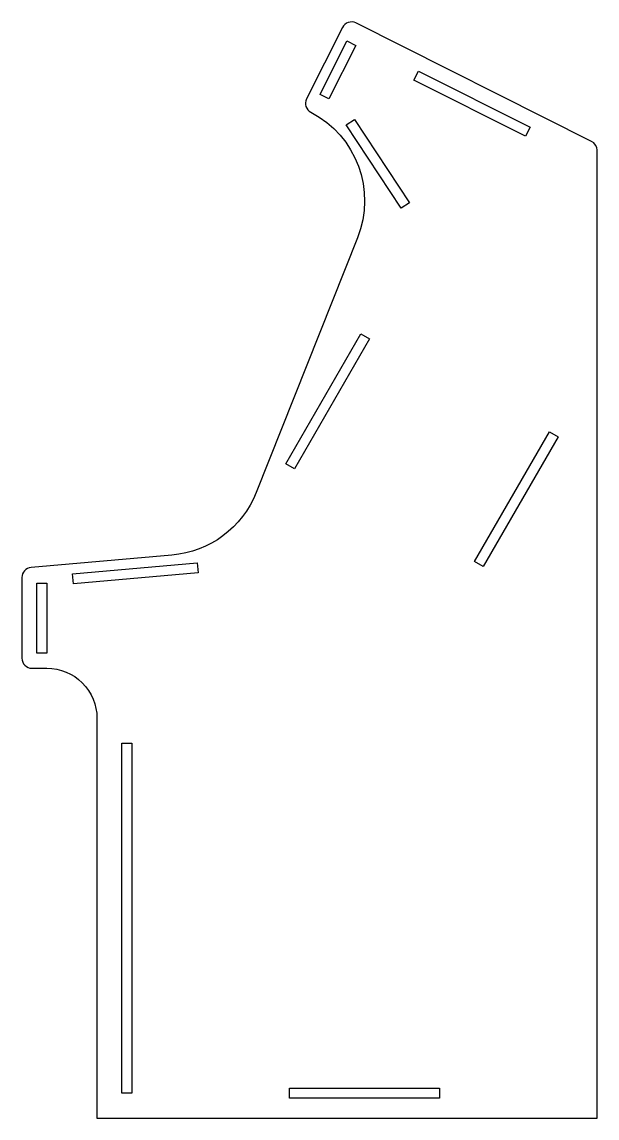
# Model space of a CAD drawing. Header units: millimetres. Extents: x -65 to 50, y 0 to 219.
import ezdxf

# ---------------------------------------------------------------- set-up
doc = ezdxf.new("R2010")
doc.units = ezdxf.units.MM
doc.layers.get('0').update_dxf_attribs({"linetype": 'CONTINUOUS'})

msp = doc.modelspace()

# ---------------------------------------------------------------- linework, layer by layer
msp.add_lwpolyline([(50, 193.63, 0.283485), (48.9, 195.42), (1.79, 219.1, 0.414214), (-0.9, 218.21), (-8.09, 203.92, 0.409872), (-7.22, 201.24, -0.384612), (2.11, 176.12), (-18.16, 125.16, -0.283485), (-35, 112.62), (-63.17, 110.16, 0.388879), (-65, 108.17), (-65, 92, 0.414214), (-63, 90), (-60, 90, -0.414214), (-50, 80), (-50, 0), (50, 0)], format="xyb", close=True)
for points in [[(-3.61, 203.91), (-5.4, 204.81), (-0.01, 215.53), (1.78, 214.63)], [(36.61, 198.24), (35.71, 196.45), (13.37, 207.68), (14.27, 209.47)], [(12.51, 183.12), (10.84, 182.02), (-0.18, 198.71), (1.49, 199.81)], [(-10.5, 129.92), (-12.23, 130.92), (2.77, 156.9), (4.5, 155.9)], [(27.22, 110.35), (25.49, 111.35), (40.49, 137.33), (42.22, 136.33)], [(-54.69, 106.89), (-54.86, 108.88), (-29.96, 111.06), (-29.78, 109.07)], [(-60, 107), (-60, 93), (-62, 93), (-62, 107)], [(-43, 5), (-45, 5), (-45, 75), (-43, 75)], [(-11.5, 4), (-11.5, 6), (18.5, 6), (18.5, 4)]]:
    msp.add_lwpolyline(points, close=True)

doc.saveas('drawing.dxf')
